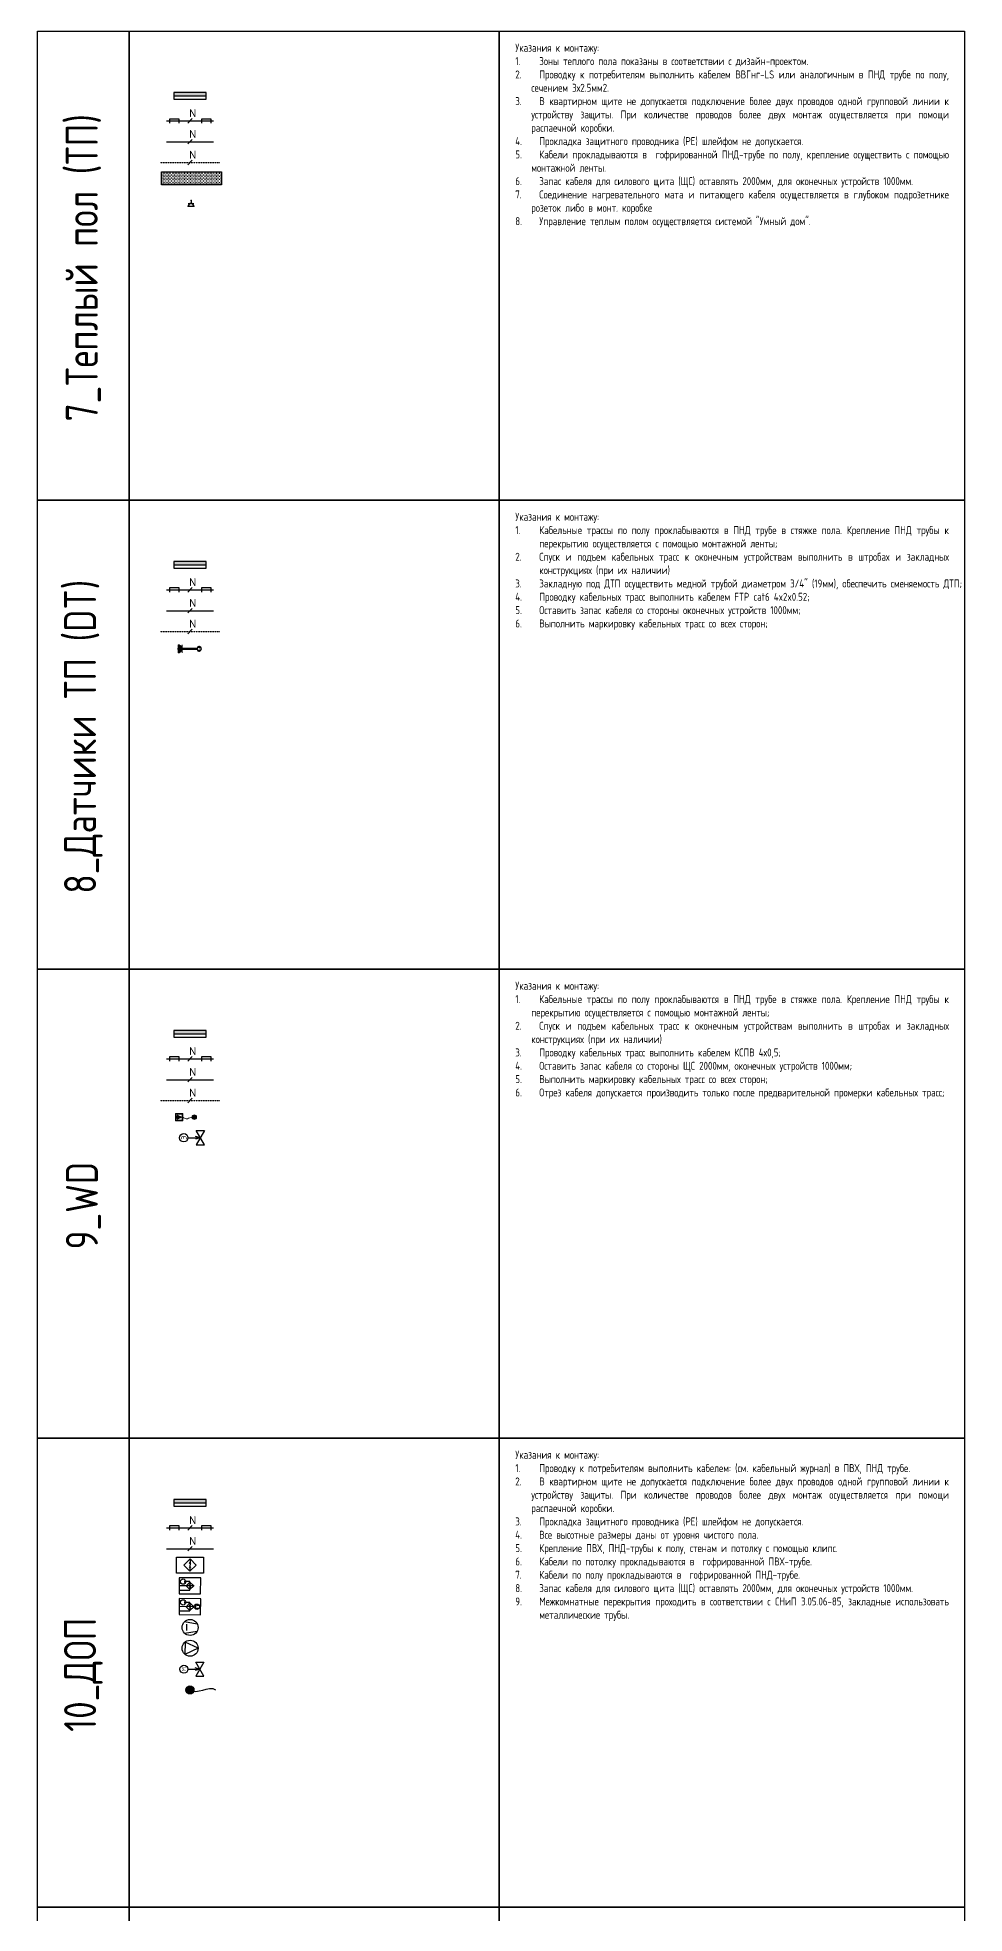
# Model space of a CAD drawing. Header units: millimetres. Extents: x -298345 to 861279, y -149517 to 72226.
# Drawn here: x -215071 to -186103, y -91095 to -32478 of the extents above; entities that cross this region are included whole.
import ezdxf
from ezdxf.enums import TextEntityAlignment as Align

# ---------------------------------------------------------------- set-up
doc = ezdxf.new("R2010")
doc.units = ezdxf.units.MM
doc.set_wipeout_variables(frame=1)
doc.linetypes.add('JIS_02_0.7', pattern=[1.35, 0.75, -0.6])
doc.layers.get('0').update_dxf_attribs({"plot": 0})
doc.layers.add('02_KNX', color=1, linetype='Continuous', lineweight=13)
for name, color, linetype in [('0_UNC_0 Лоток', 1, 'Continuous'), ('0_UNC_0 Щит', 1, 'Continuous'), ('0_UNC_10 ОВ и ВК. Трассы', 1, 'Continuous'), ('0_UNC_10 ОВ. Оборудование', 1, 'Continuous'), ('0_UNC_7 ТП. Оборудование', 1, 'Continuous'), ('0_UNC_7 ТП. Трассы', 1, 'Continuous'), ('0_UNC_8 DT. Оборудование', 1, 'Continuous'), ('0_UNC_8 DT. Трассы', 1, 'Continuous'), ('0UNC_9_WD', 4, 'Continuous')]:
    doc.layers.add(name, color=color, linetype=linetype)
doc.styles.add('UNC_GOST_Scheme', font='gosta_w.shx')
doc.styles.add('Unecom', font='GOST2304A_0.ttf', dxfattribs={"height": 2.5})
doc.styles.add('СГЕНЕРИР_СТИЛЬ_1', font='')
doc.styles.get('СГЕНЕРИР_СТИЛЬ_1').set_extended_font_data('Arial Кириллический')

# ---------------------------------------------------------------- blocks, each defined once
blk = doc.blocks.new('*U21')
at = {"linetype": 'JIS_02_0.7', "lineweight": 13}
h = blk.add_hatch(color=6, dxfattribs=at)
h.dxf.hatch_style = 1
h.paths.add_polyline_path([(0, 1.25), (0, 0), (1.25, 0, 0.414214)])
h.paths.add_polyline_path([(1.25, 0), (0, 0), (0, -1.25, 0.414214)])
at = {"color": 6, "lineweight": 13}
blk.add_line((1.25, 1.25), (1.25, -1.25), dxfattribs=at)
at = {"color": 6}
for points in [[(0, 1.25), (0, -1.25)], [(0, 0), (4.89, 0)], [(4.89, 0), (6.06, 0)]]:
    blk.add_lwpolyline(points, dxfattribs=at)
at = {"color": 5}
for points in [[(5.08, -0.19), (0, -0.18), (0, 0.19), (5.08, 0.19)], [(4.7, 0.19), (5.92, 0.19)], [(5.92, -0.19), (5.92, -0.19), (4.7, -0.19)]]:
    blk.add_lwpolyline(points, dxfattribs=at)
at = {"color": 6}
blk.add_circle((6.6, 0), 0.534, dxfattribs=at)
at = {"color": 6, "lineweight": 13}
blk.add_arc((0, 0), 1.25, 269.98747, 89.98747, dxfattribs=at)
blk.add_arc((0, 0), 1.25, 269.98747, 89.98747, dxfattribs=at)
at = {"color": 5, "linetype": 'Continuous'}
blk.add_arc((6.6, 0), 0.705, 195.38861, 164.61139, dxfattribs=at)
at = {"color": 6, "lineweight": 25, "insert": (6.6, 0), "char_height": 0.426, "width": 6.036, "attachment_point": 5, "rotation": 270, "style": 'Unecom'}
blk.add_mtext('T', dxfattribs=at)
at = {"color": 18, "true_color": 0x000000, "style": 'Unecom'}
blk.add_attdef('DT.', (-4.8, 3.11), '', height=2.5, dxfattribs=at)
blk = doc.blocks.new('*U37')
at = {"linetype": 'ByBlock'}
h = blk.add_hatch(color=5, dxfattribs=at)
h.dxf.hatch_style = 1
h.paths.add_polyline_path([(-178, 0, 1), (178, 0, 1)])
h = blk.add_hatch(color=5, dxfattribs=at)
h.dxf.hatch_style = 1
h.paths.add_polyline_path([(0, -995), (-157, -1335, 0.5498684), (157, -1335)])
at = {"color": 5, "linetype": 'ByBlock', "lineweight": 5}
blk.add_lwpolyline([(291, -925), (-291, -925), (-291, -1506), (291, -1506)], close=True, dxfattribs=at)
blk.add_lwpolyline([(245, -971), (-245, -971), (-245, -1460), (245, -1460), (245, -971)], dxfattribs=at)
at = {"color": 5, "linetype": 'ByBlock'}
for points in [[(0, -995), (-157, -1335)], [(0, -995), (157, -1335)]]:
    blk.add_lwpolyline(points, dxfattribs=at)
blk.add_circle((0, 0), 178, dxfattribs=at)
blk.add_arc((0, -1236), 185, 212.38999, 327.61001, dxfattribs=at)
blk.add_spline([(0, 0), (18, -263), (131, -639), (0, -925)], degree=3, dxfattribs=at)
blk = doc.blocks.new('ЩС-65')
h = blk.add_hatch(color=1)
h.dxf.hatch_style = 1
h.paths.add_polyline_path([(1014, 0), (1014, 101), (0, 101), (0, 0)])
at = {"color": 1}
for points in [[(0, 101), (0, -101), (1014, -101), (1014, 101), (0, 101)], [(0, 0), (1014, 0)]]:
    blk.add_lwpolyline(points, dxfattribs=at)
blk = doc.blocks.new('*U58')
at = {"color": 0, "linetype": 'ByBlock', "lineweight": -2}
for points in [[(-1.7, 1.7), (1.7, 1.7)], [(-1.7, 0), (1.7, 0)]]:
    blk.add_lwpolyline(points, dxfattribs=at)
at = {"color": 0, "ltscale": 0.4}
blk.add_lwpolyline([(0, 3.5), (0, 1.7)], dxfattribs=at)
at = {"color": 0, "linetype": 'ByBlock', "lineweight": -2}
blk.add_arc((0, 0), 1.74, 0, 180, dxfattribs=at)
for p in [(-1.7, 0), (0, 3.5), (1.7, 0)]:
    blk.add_point(p, dxfattribs=at)
at = {"color": 18, "true_color": 0x000000, "style": 'Unecom'}
for tag, p in [('ГРУППА', (-11.5, 7.2)), ('НАЗНАЧЕНИЕ', (-11.5, 4.2))]:
    blk.add_attdef(tag, p, '', height=2.5, dxfattribs=at)
at = {"layer": 'Defpoints', "style": 'Unecom'}
for tag, p in [('АТРИБУТ', (-13, -0.7)), ('МОДЕЛЬ', (-13, 2.3))]:
    blk.add_attdef(tag, p, '', height=2.5, dxfattribs=at)
blk = doc.blocks.new('*U51')
at = {"color": 18, "true_color": 0x000000, "style": 'Unecom'}
blk.add_attdef('P.', (-1.35, 7.69), '', height=2.5, dxfattribs=at)
at = {"color": 0, "linetype": 'ByBlock'}
blk.add_wipeout([(4.18, -2.55), (-4.25, -2.53), (-4.24, 2.47), (4.2, 2.45)], dxfattribs=at)
for points in [[(4.2, 2.45), (4.18, -2.55), (-4.25, -2.53), (-4.24, 2.47)], [(-0.03, -1.93), (-1.92, -0.03), (-0.02, 1.91), (1.92, -0.04)]]:
    blk.add_lwpolyline(points, close=True, dxfattribs=at)
for points in [[(-0.2, 0.42), (0.15, 0.88)], [(-0.2, 0.88), (0.14, 0.42)], [(-0.02, 1.91), (-0.03, -1.93)], [(-0.2, -0.5), (0.14, -0.9)], [(-0.2, -0.9), (0.14, -0.5)]]:
    blk.add_lwpolyline(points, dxfattribs=at)
blk = doc.blocks.new('*U52')
at = {"color": 0}
for p, q in [((-3.03, 1.33), (-3.36, 1.33)), ((-1.79, 1.58), (-1.36, 1.33)), ((-1.79, 1.58), (-1.79, 1.08)), ((-1.79, 1.08), (-1.36, 1.33)), ((-0.03, -0.01), (-0.16, 0.47)), ((-0.03, -0.01), (-0.16, 0.47)), ((-0.03, 1.17), (-0.03, -1.19)), ((-0.03, -0.01), (0.1, 0.47)), ((-0.03, -0.01), (0.1, 0.47)), ((1.3, -0.01), (-3.36, 0)), ((-0.03, -0.01), (-0.16, -0.49)), ((-0.03, -0.01), (-0.16, -0.49)), ((-0.03, -0.01), (0.1, -0.49)), ((-0.03, -0.01), (0.1, -0.49))]:
    blk.add_line(p, q, dxfattribs=at)
for points in [[(-3.37, -2.5), (3.3, -2.52), (3.31, 2.48), (-3.36, 2.5)], [(-0.03, -1.19), (1.15, -0.01), (-0.03, 1.17), (-1.21, -0.01)]]:
    blk.add_lwpolyline(points, close=True, dxfattribs=at)
for points in [[(-0.03, 1.17), (-0.03, 1.32), (-1.36, 1.33)], [(-3.37, -1.33), (-0.03, -1.34), (-0.03, -1.19)]]:
    blk.add_lwpolyline(points, dxfattribs=at)
blk.add_circle((-2.19, 1.33), 0.833, dxfattribs=at)
at = {"color": 18, "true_color": 0x000000, "style": 'Unecom'}
blk.add_attdef('KV.', (-1.32, 6.58), '', height=2.5, dxfattribs=at)
blk = doc.blocks.new('*U53')
at = {"color": 0}
blk.add_wipeout([(-3.37, -2.5), (-3.36, 2.5), (3.31, 2.48), (3.3, -2.52)], dxfattribs=at)
for p, q in [((-3.03, 1.33), (-3.36, 1.33)), ((-1.79, 1.58), (-1.36, 1.33)), ((-1.79, 1.58), (-1.79, 1.08)), ((-1.79, 1.08), (-1.36, 1.33)), ((-0.03, -0.01), (-0.16, 0.47)), ((-0.03, -0.01), (-0.16, 0.47)), ((-0.03, 1.17), (-0.03, -1.19)), ((-0.03, -0.01), (0.1, 0.47)), ((-0.03, -0.01), (0.1, 0.47)), ((1.56, 0.59), (2.89, 0.35)), ((1.8, -0.35), (1.81, 0.32)), ((1.3, -0.01), (-3.36, 0)), ((-0.03, -0.01), (-0.16, -0.49)), ((-0.03, -0.01), (-0.16, -0.49)), ((-0.03, -0.01), (0.1, -0.49)), ((-0.03, -0.01), (0.1, -0.49)), ((1.56, -0.62), (2.88, -0.39)), ((2.97, -0.02), (3.3, -0.02))]:
    blk.add_line(p, q, dxfattribs=at)
for points in [[(-3.37, -2.5), (3.3, -2.52), (3.31, 2.48), (-3.36, 2.5)], [(-0.03, -1.19), (1.15, -0.01), (-0.03, 1.17), (-1.21, -0.01)]]:
    blk.add_lwpolyline(points, close=True, dxfattribs=at)
for points in [[(-0.03, 1.17), (-0.03, 1.32), (-1.36, 1.33)], [(-3.37, -1.33), (-0.03, -1.34), (-0.03, -1.19)]]:
    blk.add_lwpolyline(points, dxfattribs=at)
for centre in [(-2.19, 1.33), (2.14, -0.02)]:
    blk.add_circle(centre, 0.833, dxfattribs=at)
at = {"color": 18, "true_color": 0x000000, "style": 'Unecom'}
blk.add_attdef('K.', (-0.73, 5.12), '', height=2.5, dxfattribs=at)
blk = doc.blocks.new('*U54')
at = {"color": 18, "true_color": 0x000000, "style": 'Unecom'}
blk.add_attdef('V.', (-0.77, 5.77), '', height=2.5, dxfattribs=at)
at = {"color": 0}
blk.add_wipeout([(0.02, 2.5), (0.57, 2.44), (1.01, 2.29), (1.41, 2.07), (1.82, 1.72), (2.05, 1.43), (2.19, 1.21), (2.33, 0.92), (2.45, 0.52), (2.5, 0.17), (2.5, -0.15), (2.47, -0.4), (2.4, -0.72), (2.28, -1.03), (2.16, -1.26), (1.96, -1.55), (1.73, -1.81), (1.46, -2.03), (1.21, -2.19), (0.82, -2.36), (0.58, -2.43), (0.28, -2.49), (-0.02, -2.5), (-0.24, -2.49), (-0.51, -2.45), (-0.85, -2.36), (-1.16, -2.22), (-1.37, -2.1), (-1.56, -1.95), (-1.77, -1.77), (-1.92, -1.6), (-2.08, -1.39), (-2.21, -1.17), (-2.31, -0.97), (-2.37, -0.79), (-2.42, -0.62), (-2.48, -0.31), (-2.5, 0.02), (-2.48, 0.31), (-2.41, 0.69), (-2.31, 0.95), (-2.26, 1.08), (-2.15, 1.28), (-2.03, 1.47), (-1.94, 1.58), (-1.84, 1.7), (-1.64, 1.89), (-1.46, 2.03), (-1.28, 2.15), (-1.04, 2.28), (-0.86, 2.35), (-0.66, 2.41), (-0.49, 2.45), (-0.24, 2.49)], dxfattribs=at)
for p, q in [((-1.72, 1.82), (2.25, 1.09)), ((-1.01, -0.99), (-0.99, 1.01)), ((-1.75, -1.79), (2.24, -1.12))]:
    blk.add_line(p, q, dxfattribs=at)
blk.add_circle((0, 0), 2.5, dxfattribs=at)
blk = doc.blocks.new('*U55')
at = {"color": 0}
blk.add_wipeout([(0.02, 2.5), (0.57, 2.44), (1.01, 2.29), (1.41, 2.07), (1.82, 1.72), (2.05, 1.43), (2.19, 1.21), (2.33, 0.92), (2.45, 0.52), (2.5, 0.17), (2.5, -0.15), (2.47, -0.4), (2.4, -0.72), (2.28, -1.03), (2.16, -1.26), (1.96, -1.55), (1.73, -1.81), (1.46, -2.03), (1.21, -2.19), (0.82, -2.36), (0.58, -2.43), (0.28, -2.49), (-0.02, -2.5), (-0.24, -2.49), (-0.51, -2.45), (-0.85, -2.36), (-1.16, -2.22), (-1.37, -2.1), (-1.56, -1.95), (-1.77, -1.77), (-1.92, -1.6), (-2.08, -1.39), (-2.21, -1.17), (-2.31, -0.97), (-2.37, -0.79), (-2.42, -0.62), (-2.48, -0.31), (-2.5, 0.02), (-2.48, 0.31), (-2.41, 0.69), (-2.31, 0.95), (-2.26, 1.08), (-2.15, 1.28), (-2.03, 1.47), (-1.94, 1.58), (-1.84, 1.7), (-1.64, 1.89), (-1.46, 2.03), (-1.28, 2.15), (-1.04, 2.28), (-0.86, 2.35), (-0.66, 2.41), (-0.49, 2.45), (-0.24, 2.49)], dxfattribs=at)
at = {"color": 0, "ltscale": 0.3}
for points in [[(-1.57, 1.95), (-1.6, -1.92)], [(2.5, -0.02), (-1.57, 1.95)], [(2.5, -0.02), (-1.6, -1.92)]]:
    blk.add_lwpolyline(points, dxfattribs=at)
at = {"color": 0}
blk.add_circle((0, 0), 2.5, dxfattribs=at)
blk.add_circle((0, 0), 2.5, dxfattribs=at)
at = {"color": 18, "true_color": 0x000000, "style": 'Unecom'}
blk.add_attdef('H.', (-0.58, 5.28), '', height=2.5, dxfattribs=at)
blk = doc.blocks.new('*U56')
at = {"color": 0}
for p, q in [((-3.78, 0), (-0.03, -0.01)), ((-0.03, -0.01), (-1.48, 0.38)), ((1.23, 2.15), (-1.28, -2.17)), ((1.22, -2.18), (-1.27, 2.16)), ((-1.27, 2.16), (1.23, 2.15)), ((-0.03, -0.01), (-1.48, -0.39)), ((-1.28, -2.17), (1.22, -2.18))]:
    blk.add_line(p, q, dxfattribs=at)
blk.add_circle((-5.03, 0), 1.25, dxfattribs=at)
at = {"color": 0, "style": 'UNC_GOST_Scheme'}
blk.add_text('М', height=1.25, rotation=89.84751, dxfattribs=at).set_placement((-5.03, 0), align=Align.MIDDLE_CENTER)
at = {"color": 18, "true_color": 0x000000, "style": 'Unecom'}
blk.add_attdef('TE.', (-1.62, 8.23), '', height=2.5, dxfattribs=at)
blk = doc.blocks.new('*U10')
h = blk.add_hatch()
h.set_pattern_fill('ANGLE', color=0)
h.set_pattern_definition([(0, (-2.5674, 3.856), (0, 6.985), [5.08, -1.905]), (90, (-2.5674, 3.856), (-6.985, 4e-16), [5.08, -1.905])])
h.paths.add_polyline_path([(1.25, -1.25, 1), (-1.25, -1.25, 1)])
at = {"linetype": 'ByBlock'}
h = blk.add_hatch(color=0, dxfattribs=at)
h.dxf.hatch_style = 1
h.paths.add_polyline_path([(0, 0, 1), (0, -2.5, 1)])
at = {"color": 0, "linetype": 'ByBlock'}
blk.add_circle((0, -1.25), 1.25, dxfattribs=at)
at = {"color": 0, "linetype": 'ByBlock', "start_tangent": (7.660218, -6.306333), "end_tangent": (10.001371, -7.711266)}
blk.add_spline([(0, -1.25), (8, -1.23)], degree=3, dxfattribs=at)
blk = doc.blocks.new('*U64')
at = {"color": 0, "linetype": 'ByBlock'}
for p, q in [((-2.25, -1.3), (2.25, 1.3)), ((2.25, -1.3), (-2.25, 1.3)), ((-2.25, 1.3), (-2.25, -1.3)), ((0, 0), (-0.4, 1.51)), ((0, 3.9), (0, 0)), ((0, 0), (0.4, 1.51)), ((2.25, 1.3), (2.25, -1.3))]:
    blk.add_line(p, q, dxfattribs=at)
blk.add_circle((0, 5.2), 1.3, dxfattribs=at)
at = {"color": 0, "linetype": 'ByBlock', "style": 'UNC_GOST_Scheme'}
blk.add_text('Э', height=1.73, dxfattribs=at).set_placement((0, 5.2), align=Align.MIDDLE_CENTER)
at = {"color": 18, "true_color": 0x000000, "style": 'Unecom'}
blk.add_attdef('EK.', (-1.64, 7.72), '', height=2.5, dxfattribs=at)

msp = doc.modelspace()

# ---------------------------------------------------------------- hatches: boundary and pattern name
at = {"layer": '0_UNC_7 ТП. Оборудование', "true_color": 0xcd6928}
h = msp.add_hatch(dxfattribs=at)
h.set_pattern_fill('DOTS', color=32, scale=30)
h.paths.add_polyline_path([(-211194, -36679), (-209319, -36679), (-209319, -37082), (-211194, -37082)])

# ---------------------------------------------------------------- linework, layer by layer
at = {"ltscale": 10}
for points in [[(-212203, -46937), (-215071, -46937), (-215071, -32283), (-212203, -32283)], [(-212203, -32283), (-200647, -32283), (-200647, -46937), (-212203, -46937)], [(-200647, -32283), (-186103, -32283), (-186103, -46937), (-200647, -46937)], [(-212203, -61592), (-215071, -61592), (-215071, -46937), (-212203, -46937)], [(-212203, -46937), (-200647, -46937), (-200647, -61592), (-212203, -61592)], [(-200647, -46937), (-186103, -46937), (-186103, -61592), (-200647, -61592)], [(-212203, -76246), (-215071, -76246), (-215071, -61592), (-212203, -61592)], [(-212203, -61592), (-200647, -61592), (-200647, -76246), (-212203, -76246)], [(-200647, -61592), (-186103, -61592), (-186103, -76246), (-200647, -76246)], [(-212203, -90900), (-215071, -90900), (-215071, -76246), (-212203, -76246)], [(-200647, -76246), (-186103, -76246), (-186103, -90900), (-200647, -90900)], [(-212203, -105554), (-215071, -105554), (-215071, -90900), (-212203, -90900)], [(-212203, -90900), (-200647, -90900), (-200647, -105554), (-212203, -105554)], [(-200647, -90900), (-186103, -90900), (-186103, -105554), (-200647, -105554)]]:
    msp.add_lwpolyline(points, close=True, dxfattribs=at)
at = {"layer": '0_UNC_0 Лоток', "color": 1}
for points in [[(-211037, -35084), (-209574, -35084)], [(-210937, -35154), (-210937, -35014), (-210657, -35014), (-210657, -35154)], [(-210376, -35155), (-210235, -35013)], [(-209937, -35154), (-209937, -35014), (-209657, -35014), (-209657, -35154)], [(-211037, -49738), (-209574, -49738)], [(-210937, -49808), (-210937, -49668), (-210657, -49668), (-210657, -49808)], [(-210376, -49809), (-210235, -49668)], [(-209937, -49808), (-209937, -49668), (-209657, -49668), (-209657, -49808)], [(-211037, -64392), (-209574, -64392)], [(-210937, -64462), (-210937, -64322), (-210657, -64322), (-210657, -64462)], [(-210376, -64463), (-210235, -64322)], [(-209937, -64462), (-209937, -64322), (-209657, -64322), (-209657, -64462)], [(-211037, -79047), (-209574, -79047)], [(-210937, -79117), (-210937, -78977), (-210657, -78977), (-210657, -79117)], [(-210376, -79117), (-210235, -78976)], [(-209937, -79117), (-209937, -78977), (-209657, -78977), (-209657, -79117)]]:
    msp.add_lwpolyline(points, dxfattribs=at)
at = {"layer": '0_UNC_10 ОВ и ВК. Трассы'}
for points in [[(-211037, -79697), (-209574, -79697)], [(-210376, -79767), (-210235, -79626)]]:
    msp.add_lwpolyline(points, dxfattribs=at)
at = {"layer": '0_UNC_7 ТП. Оборудование', "color": 32, "true_color": 0xcd6928}
msp.add_lwpolyline([(-211194, -36679), (-209319, -36679), (-209319, -37082), (-211194, -37082)], close=True, dxfattribs=at)
at = {"layer": '0_UNC_7 ТП. Трассы'}
for points in [[(-211037, -35734), (-209574, -35734)], [(-210376, -35805), (-210235, -35663)], [(-210376, -36455), (-210235, -36313)]]:
    msp.add_lwpolyline(points, dxfattribs=at)
at = {"layer": '0_UNC_7 ТП. Трассы', "linetype": 'JIS_02_0.7', "ltscale": 2}
msp.add_lwpolyline([(-211240, -36384), (-209372, -36384)], dxfattribs=at)
at = {"layer": '0_UNC_8 DT. Трассы'}
for points in [[(-211037, -50388), (-209574, -50388)], [(-210376, -50459), (-210235, -50318)], [(-210376, -51109), (-210235, -50968)], [(-211037, -65042), (-209574, -65042)], [(-210376, -65113), (-210235, -64972)]]:
    msp.add_lwpolyline(points, dxfattribs=at)
at = {"layer": '0_UNC_8 DT. Трассы', "linetype": 'JIS_02_0.7', "ltscale": 2}
msp.add_lwpolyline([(-211240, -51038), (-209372, -51038)], dxfattribs=at)
at = {"layer": '0_UNC_8 DT. Трассы', "color": 1}
msp.add_lwpolyline([(-210376, -65763), (-210235, -65622)], dxfattribs=at)
at = {"layer": '0_UNC_8 DT. Трассы', "color": 1, "linetype": 'JIS_02_0.7', "ltscale": 2}
msp.add_lwpolyline([(-211240, -65692), (-209372, -65692)], dxfattribs=at)

# ---------------------------------------------------------------- block references
at = {"layer": '02_KNX', "xscale": 0.3941187562653289, "yscale": 0.3941187562653289, "zscale": 0.3941187562653289, "rotation": 270}
msp.add_blockref('*U37', (-210169, -66213), dxfattribs=at)
at = {"layer": '0_UNC_0 Щит', "color": 1}
for p in [(-210813, -34299), (-210813, -48954), (-210813, -63608), (-210813, -78262)]:
    msp.add_blockref('ЩС-65', p, dxfattribs=at)
at = {"layer": '0_UNC_10 ОВ. Оборудование', "color": 244, "linetype": 'ByBlock', "true_color": 0x991b1e, "xscale": 100, "yscale": 100, "zscale": 100}
msp.add_blockref('*U10', (-210306, -83987), dxfattribs=at)
at = {"layer": '0_UNC_7 ТП. Оборудование', "color": 244, "true_color": 0x991b1e, "xscale": 50, "yscale": 50, "zscale": 50}
msp.add_blockref('*U58', (-210274, -37747), dxfattribs=at)
at = {"layer": '0_UNC_8 DT. Оборудование', "xscale": 100, "yscale": 100, "zscale": 100}
msp.add_blockref('*U21', (-210678, -51579), dxfattribs=at)
at = {"layer": '0UNC_9_WD', "color": 1, "xscale": 100, "yscale": 100, "zscale": 100, "rotation": 90}
msp.add_blockref('*U64', (-209980, -66858), dxfattribs=at)

# ---------------------------------------------------------------- texts
at = {"char_height": 250, "width": 13510.6, "attachment_point": 1, "style": 'Unecom'}
for s, insert in [('\\pxi-3,l3,sm1,qj,t3;Указания к монтажу:{\\C0;\\P\\pi-2,l2;1.^IЗоны теплого пола показаны в соответствии с дизайн-проектом.\\P\\C7;2.^IПроводку к потребителям выполнить кабелем ВВГнг-LS или аналогичным в ПНД трубе по полу, сечением 3х2.5мм2.\\P3.^IВ квартирном щите не допускается подключение более двух проводов одной групповой линии к устройству защиты. При количестве проводов более двух монтаж осуществляется при помощи распаечной коробки.\\P\\C0;4.^IПрокладка защитного проводника (PE) шлейфом не допускается.\\P5.^IКабели прокладываются в  гофрированной ПНД-трубе по полу, крепление осуществить с помощью монтажной ленты.\\P6.^IЗапас кабеля для силового щита (ЩС) оставлять 2000мм, для оконечных устройств 1000мм.\\P7.^IСоединение нагревательного мата и питающего кабеля осуществляется в глубоком подрозетнике розеток либо в монт. коробке\\P8.^IУправление теплым полом осуществляется системой "Умный дом".}', (-200140, -32674)), ('\\pxi-3,l3,sm1,qj,t3;Указания к монтажу:{\\fISOCPEUR|b0|i0|c204|p34;\\P\\pi-2,l2,s*,q*,t4;}1.^IКабельные трассы по полу проклабываются в ПНД трубе в стяжке пола. Крепление ПНД трубы к перекрытию осуществляется с помощью монтажной ленты;\\P2.^IСпуск и подъем кабельных трасс к оконечным устройствам выполнить в штробах и закладных конструкциях (при их наличии)\\P3.^IЗакладную под ДТП осуществить медной трубой диаметром 3/4" (19мм), обеспечить сменяемость ДТП;\\P4.^IПроводку кабельных трасс выполнить кабелем FTP cat6 4x2x0.52; \\P5.^IОставить запас кабеля со стороны оконечных устройств 1000мм;\\P6.^IВыполнить маркировку кабельных трасс со всех сторон; ', (-200140, -47329)), ('\\pxi-3,l3,sm1,qj,t3;Указания к монтажу:\\P\\pi-2,l2;1.^IКабельные трассы по полу проклабываются в ПНД трубе в стяжке пола. Крепление ПНД трубы к перекрытию осуществляется с помощью монтажной ленты;\\P2.^IСпуск и подъем кабельных трасс к оконечным устройствам выполнить в штробах и закладных конструкциях (при их наличии)\\P3.^IПроводку кабельных трасс выполнить кабелем КСПВ 4х0,5; \\P4.^IОставить запас кабеля со стороны ЩС 2000мм, оконечных устройств 1000мм;\\P5.^IВыполнить маркировку кабельных трасс со всех сторон;\\P6.^IОтрез кабеля допускается производить только после предварительной промерки кабельных трасс;', (-200140, -61983)), ('\\pxi-3,l3,sm1,qj,t3;Указания к монтажу:{\\C0;\\P\\pi-2,l2;\\C7;1.^IПроводку к потребителям выполнить кабелем: (см. кабельный журнал) в ПВХ, ПНД трубе.\\P2.^IВ квартирном щите не допускается подключение более двух проводов одной групповой линии к устройству защиты. При количестве проводов более двух монтаж осуществляется при помощи распаечной коробки.\\P\\C0;3.^IПрокладка защитного проводника (PE) шлейфом не допускается.\\P4.^IВсе высотные размеры даны от уровня чистого пола.\\P5.^IКрепление ПВХ, ПНД-трубы к полу, стенам и потолку с помощью клипс.\\P6.^IКабели по потолку прокладываются в  гофрированной ПВХ-трубе.\\P7.^IКабели по полу прокладываются в  гофрированной ПНД-трубе.\\P8.^IЗапас кабеля для силового щита (ЩС) оставлять 2000мм, для оконечных устройств 1000мм.\\P}9.^IМежкомнатные перекрытия проходить в соответствии с СНиП 3.05.06-85, закладные использовать металлические трубы.', (-200140, -76637))]:
    msp.add_mtext(s, dxfattribs=dict(at, insert=insert))
at = {"char_height": 1000, "width": 14774.65, "attachment_point": 5, "rotation": 90, "style": 'Unecom'}
for s, insert in [('7_Теплый пол (ТП)', (-213637, -39671)), ('8_Датчики ТП (DT)', (-213637, -54325)), ('{\\fGOST 2.304 type A|b0|i0|c204|p34;9_\\fGOST 2.304 type A|b0|i0|c0|p34;WD}', (-213637, -68979)), ('{\\fGOST 2.304 type A|b0|i0|c204|p34;10_ДОП}', (-213637, -83633))]:
    msp.add_mtext(s, dxfattribs=dict(at, insert=insert))
at = {"layer": '0_UNC_0 Лоток', "color": 1, "char_height": 250, "width": 1354, "attachment_point": 5, "style": 'СГЕНЕРИР_СТИЛЬ_1'}
for insert in [(-209651, -34842), (-209651, -49496), (-209651, -64150), (-209651, -78805)]:
    msp.add_mtext('\\pxql;{\\fISOCPEUR|b0|i0|c204|p34;N}', dxfattribs=dict(at, insert=insert))
at = {"layer": '0_UNC_10 ОВ и ВК. Трассы', "insert": (-209651, -79455), "char_height": 250, "width": 1354, "attachment_point": 5, "style": 'СГЕНЕРИР_СТИЛЬ_1'}
msp.add_mtext('\\pxql;{\\fISOCPEUR|b0|i0|c204|p34;N}', dxfattribs=at)
at = {"layer": '0_UNC_7 ТП. Трассы', "char_height": 250, "width": 1354, "attachment_point": 5, "style": 'СГЕНЕРИР_СТИЛЬ_1'}
for insert in [(-209651, -35492), (-209651, -36142)]:
    msp.add_mtext('\\pxql;{\\fISOCPEUR|b0|i0|c204|p34;N}', dxfattribs=dict(at, insert=insert))
at = {"layer": '0_UNC_8 DT. Трассы', "char_height": 250, "width": 1354, "attachment_point": 5, "style": 'СГЕНЕРИР_СТИЛЬ_1'}
for insert in [(-209651, -50146), (-209651, -50796), (-209651, -64800)]:
    msp.add_mtext('\\pxql;{\\fISOCPEUR|b0|i0|c204|p34;N}', dxfattribs=dict(at, insert=insert))
at = {"layer": '0_UNC_8 DT. Трассы', "color": 1, "insert": (-209651, -65450), "char_height": 250, "width": 1354, "attachment_point": 5, "style": 'СГЕНЕРИР_СТИЛЬ_1'}
msp.add_mtext('\\pxql;{\\fISOCPEUR|b0|i0|c204|p34;N}', dxfattribs=at)

# ---------------------------------------------------------------- next in the draw order: block references
at = {"layer": '0_UNC_10 ОВ. Оборудование', "color": 244, "true_color": 0x991b1e, "xscale": 100, "yscale": 100, "zscale": 100}
msp.add_blockref('*U51', (-210303, -80208), dxfattribs=at)

# ---------------------------------------------------------------- next in the draw order: block references
at = {"layer": '0_UNC_10 ОВ. Оборудование', "color": 3, "xscale": 100, "yscale": 100, "zscale": 100}
msp.add_blockref('*U52', (-210303, -80858), dxfattribs=at)

# ---------------------------------------------------------------- next in the draw order: block references
at = {"layer": '0_UNC_10 ОВ. Оборудование', "color": 5, "xscale": 100, "yscale": 100, "zscale": 100}
msp.add_blockref('*U53', (-210303, -81508), dxfattribs=at)

# ---------------------------------------------------------------- next in the draw order: block references
at = {"layer": '0_UNC_10 ОВ. Оборудование', "color": 4, "xscale": 100, "yscale": 100, "zscale": 100}
msp.add_blockref('*U54', (-210303, -82158), dxfattribs=at)

# ---------------------------------------------------------------- next in the draw order: block references
at = {"layer": '0_UNC_10 ОВ. Оборудование', "color": 5, "xscale": 100, "yscale": 100, "zscale": 100}
msp.add_blockref('*U55', (-210303, -82808), dxfattribs=at)

# ---------------------------------------------------------------- next in the draw order: linework, layer by layer
at = {"ltscale": 10}
msp.add_lwpolyline([(-212203, -76246), (-200647, -76246), (-200647, -90900), (-212203, -90900)], close=True, dxfattribs=at)

# ---------------------------------------------------------------- next in the draw order: block references
at = {"layer": '0_UNC_10 ОВ. Оборудование', "color": 240, "true_color": 0xed1f24, "xscale": 100, "yscale": 100, "zscale": 100}
msp.add_blockref('*U56', (-209992, -83462), dxfattribs=at)

doc.saveas('drawing.dxf')
